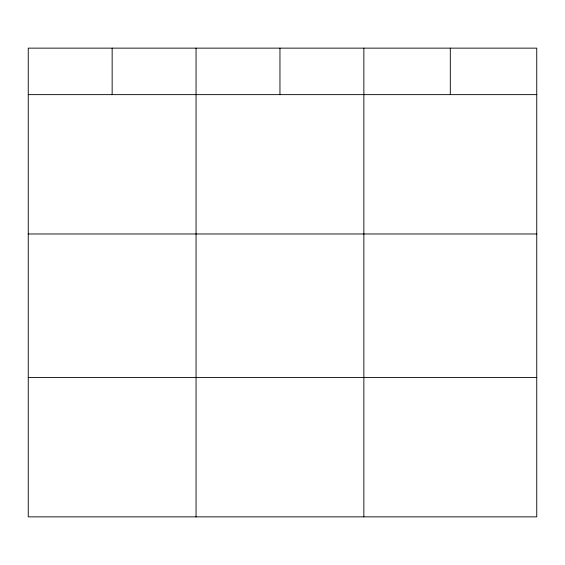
<?xml version="1.0" encoding="UTF-8"?>
<svg xmlns="http://www.w3.org/2000/svg" width="565" height="565" viewBox="0 0 565 565"><rect width="100%" height="100%" fill="white"/><g stroke="black" fill="none" stroke-linecap="round" stroke-linejoin="round"><path stroke-width="0.85" d="M536.75 233.974L536.75 48.138L28.25 48.138L28.25 516.862L536.75 516.862L536.75 233.974L28.25 233.974M28.25 94.638L536.75 94.638M28.25 377.526L536.75 377.526M450.305 48.138L450.305 94.638M363.86 48.138L363.86 516.862M279.957 48.138L279.957 94.638M196.055 48.138L196.055 516.862M112.153 48.138L112.153 94.638"/></g></svg>
